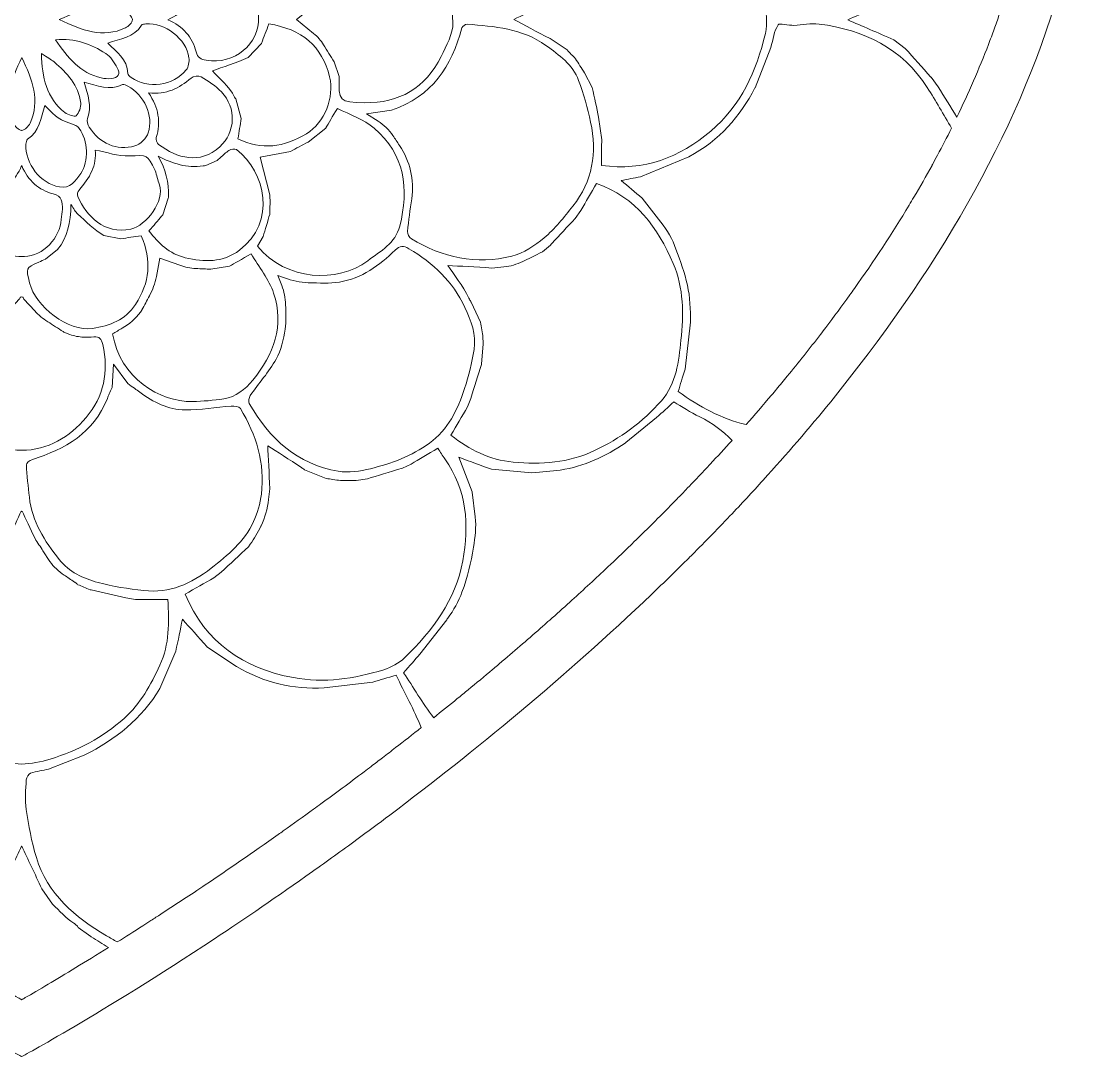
# Model space of a CAD drawing. Extents: x 12 to 8996, y -931 to -69.
# Drawn here: x 1643.8 to 2130.1, y -929 to -457.1 of the extents above; entities that cross this region are included whole.
import ezdxf

# ---------------------------------------------------------------- set-up
doc = ezdxf.new("R2010")
doc.units = 0
doc.header["$MEASUREMENT"] = 0
doc.layers.add('Layer 1', color=7, linetype='Continuous')

msp = doc.modelspace()

# ---------------------------------------------------------------- linework, layer by layer
at = {"layer": 'Layer 1', "lineweight": 0}
for points, knots in [([(2129.66, -329.64), (2127.3, -276.46), (2115.77, -231.98), (2097.65, -195.79), (2097.56, -195.63), (2097.49, -195.45), (2097.4, -195.29), (2060.01, -120.87), (1994.88, -81.48), (1925.21, -72.86), (1925.21, -72.86), (1925.12, -72.86), (1925.12, -72.86), (1915.27, -71.64), (1905.34, -71.03), (1895.39, -71.03), (1895.39, -71.03), (1894.35, -71.03), (1894.35, -71.03), (1887.27, -71.08), (1880.21, -71.42), (1873.13, -72.05), (1871.75, -72.16), (1870.35, -72.3), (1868.97, -72.43), (1868.92, -72.46), (1868.88, -72.46), (1868.83, -72.46), (1854.6, -73.97), (1840.44, -76.69), (1826.53, -80.6), (1795.34, -89.33), (1765.45, -103.97), (1739.01, -124.1), (1724.76, -134.94), (1711.52, -147.38), (1699.6, -161.36), (1691.28, -171.13), (1683.61, -181.65), (1676.69, -192.94), (1664.83, -212.23), (1655.24, -233.68), (1648.5, -257.16), (1646.81, -263.04), (1645.29, -269.04), (1643.98, -275.17), (1642.6, -268.74), (1640.99, -262.45), (1639.18, -256.3), (1630.77, -227.3), (1617.99, -201.4), (1601.97, -178.85), (1595.5, -169.75), (1588.51, -161.18), (1581.04, -153.15), (1567.38, -138.47), (1552.18, -125.66), (1535.89, -114.78), (1517.91, -102.79), (1498.61, -93.18), (1478.59, -86.05), (1450.77, -76.12), (1421.56, -71.03), (1392.59, -71.03), (1312.08, -71.01), (1233.26, -110.33), (1190.58, -195.29), (1172.35, -231.58), (1160.7, -276.18), (1158.34, -329.64), (1158.03, -336.36), (1157.87, -343.21), (1157.87, -350.2), (1157.87, -371.08), (1159.99, -391.71), (1163.98, -412.05), (1163.98, -412.05), (1163.98, -412.12), (1163.98, -412.12), (1165.74, -421.28), (1167.89, -430.35), (1170.4, -439.37), (1170.4, -439.4), (1170.42, -439.44), (1170.42, -439.47), (1174.83, -455.46), (1180.35, -471.23), (1186.82, -486.79), (1202.09, -523.53), (1222.66, -558.97), (1246.61, -592.7), (1246.61, -592.72), (1246.63, -592.72), (1246.66, -592.75), (1250.82, -598.61), (1255.07, -604.42), (1259.44, -610.17), (1332.57, -706.67), (1431.9, -788.08), (1511.28, -844.45), (1530.08, -857.82), (1547.77, -869.77), (1563.72, -880.2), (1611.67, -911.53), (1643.98, -928.97), (1643.98, -928.97), (1643.98, -928.97), (1679.72, -909.67), (1731.84, -875.22), (1745.68, -866.06), (1760.68, -855.83), (1776.47, -844.61), (1783.05, -839.95), (1789.82, -835.09), (1796.67, -830.05), (1796.67, -830.05), (1796.69, -830.05), (1796.69, -830.05), (1801.65, -826.4), (1806.62, -822.69), (1811.69, -818.89), (1850.13, -789.96), (1891.34, -756.12), (1930.97, -718.27), (1936.72, -712.8), (1942.44, -707.21), (1948.12, -701.56), (1948.12, -701.56), (1948.14, -701.53), (1948.14, -701.53), (1954.39, -695.29), (1960.56, -688.98), (1966.67, -682.53), (1971.83, -677.15), (1976.9, -671.7), (1981.89, -666.18), (1992.44, -654.57), (2002.71, -642.67), (2012.59, -630.48), (2012.59, -630.48), (2012.59, -630.46), (2012.59, -630.46), (2059.28, -573.02), (2097.44, -509.7), (2116.65, -442.77), (2119.75, -432.02), (2122.35, -421.16), (2124.41, -410.24), (2128.14, -390.49), (2130.13, -370.45), (2130.13, -350.2), (2130.13, -343.21), (2129.97, -336.36), (2129.66, -329.64)], [0, 0, 0, 0, 1, 1, 1, 2, 2, 2, 3, 3, 3, 4, 4, 4, 5, 5, 5, 6, 6, 6, 7, 7, 7, 8, 8, 8, 9, 9, 9, 10, 10, 10, 11, 11, 11, 12, 12, 12, 13, 13, 13, 14, 14, 14, 15, 15, 15, 16, 16, 16, 17, 17, 17, 18, 18, 18, 19, 19, 19, 20, 20, 20, 21, 21, 21, 22, 22, 22, 23, 23, 23, 24, 24, 24, 25, 25, 25, 26, 26, 26, 27, 27, 27, 28, 28, 28, 29, 29, 29, 30, 30, 30, 31, 31, 31, 32, 32, 32, 33, 33, 33, 34, 34, 34, 35, 35, 35, 36, 36, 36, 37, 37, 37, 38, 38, 38, 39, 39, 39, 40, 40, 40, 41, 41, 41, 42, 42, 42, 43, 43, 43, 44, 44, 44, 45, 45, 45, 46, 46, 46, 47, 47, 47, 48, 48, 48, 49, 49, 49, 50, 50, 50, 51, 51, 51, 51]), ([(2103.89, -395.99), (2103.67, -397.62), (2103.39, -399.24), (2103.12, -400.85), (2101.76, -408.79), (2100.09, -416.69), (2098.12, -424.56), (2097.76, -426.05), (2097.38, -427.57), (2096.97, -429.08), (2095.11, -436.12), (2093.03, -443.13), (2090.73, -450.1), (2090.32, -451.41), (2089.87, -452.74), (2089.41, -454.06), (2088.67, -456.25), (2087.9, -458.47), (2087.08, -460.66), (2086.25, -462.99), (2085.39, -465.32), (2084.48, -467.65), (2080.21, -478.8), (2075.39, -489.87), (2070.1, -500.79), (2067.18, -496.09), (2064.33, -491.49), (2061.54, -487.02), (2061.54, -487.02), (2058.31, -482.56), (2058.31, -482.56), (2058.31, -482.56), (2058.29, -482.54), (2058.29, -482.54), (2054.19, -477.99), (2050.41, -473.78), (2046.55, -469.44), (2046.55, -469.44), (2041.34, -465.57), (2041.34, -465.57), (2033.86, -462.29), (2026.84, -459.24), (2020.44, -456.45), (2027.07, -453.38), (2034.2, -450.05), (2041.39, -446.82), (2041.39, -446.82), (2047.99, -441.68), (2047.99, -441.68), (2051.61, -437.66), (2055.19, -433.67), (2059.21, -429.2), (2059.21, -429.2), (2063.44, -422.68), (2063.44, -422.68), (2063.44, -422.68), (2063.9, -421.98), (2063.9, -421.98), (2066.91, -417.14), (2069.85, -411.71), (2072.81, -406.94), (2072.81, -406.94), (2076.13, -400.9), (2076.13, -400.9), (2076.13, -400.9), (2076.16, -400.81), (2076.16, -400.81), (2076.18, -400.76), (2076.18, -400.74), (2076.2, -400.69), (2076.27, -400.58), (2076.32, -400.47), (2076.38, -400.35), (2077.2, -398.75), (2078.04, -397.16), (2078.92, -395.56), (2080.91, -391.87), (2083.08, -388.14), (2085.34, -384.09), (2085.34, -384.09), (2088.33, -379.22), (2088.33, -379.22), (2088.33, -379.16), (2088.37, -379.09), (2088.4, -379.04), (2088.92, -378.14), (2089.44, -377.21), (2089.96, -376.31), (2091.13, -374.25), (2092.31, -372.19), (2093.49, -370.13), (2098.1, -362.06), (2102.78, -354), (2107.47, -345.99), (2107.51, -347.4), (2107.51, -348.8), (2107.51, -350.2), (2107.51, -365.58), (2106.27, -380.85), (2103.89, -395.99)], [0, 0, 0, 0, 1, 1, 1, 2, 2, 2, 3, 3, 3, 4, 4, 4, 5, 5, 5, 6, 6, 6, 7, 7, 7, 8, 8, 8, 9, 9, 9, 10, 10, 10, 11, 11, 11, 12, 12, 12, 13, 13, 13, 14, 14, 14, 15, 15, 15, 16, 16, 16, 17, 17, 17, 18, 18, 18, 19, 19, 19, 20, 20, 20, 21, 21, 21, 22, 22, 22, 23, 23, 23, 24, 24, 24, 25, 25, 25, 26, 26, 26, 27, 27, 27, 28, 28, 28, 29, 29, 29, 30, 30, 30, 31, 31, 31, 32, 32, 32, 33, 33, 33, 33]), ([(1908.19, -522.78), (1908.19, -522.78), (1908.19, -515.83), (1908.19, -515.83), (1908.19, -513.82), (1908.19, -512.33), (1908.33, -511.2), (1908.33, -511.2), (1908.33, -511.17), (1908.33, -511.17), (1908.33, -511.17), (1906.79, -500.86), (1906.79, -500.86), (1906.07, -496.43), (1904.96, -492.06), (1903.92, -487.33), (1903.92, -487.33), (1900.5, -480.61), (1900.5, -480.61), (1899.05, -478.41), (1897.66, -476.2), (1896.36, -474.16), (1895.05, -472.81), (1893.78, -471.51), (1892.46, -470.16), (1892.46, -470.16), (1884.78, -465), (1884.78, -465), (1884.78, -465), (1884.74, -464.98), (1884.74, -464.98), (1884.74, -464.98), (1884.71, -464.96), (1884.71, -464.96), (1878.74, -461.95), (1873.04, -458.78), (1868.24, -456.21), (1871.71, -454.53), (1876.57, -452.22), (1881.41, -449.83), (1882.04, -449.51), (1882.68, -449.12), (1883.29, -448.72), (1883.29, -448.72), (1883.45, -448.6), (1883.45, -448.6), (1883.45, -448.6), (1883.67, -448.42), (1883.67, -448.42), (1883.67, -448.42), (1893.81, -440.89), (1893.81, -440.89), (1895.19, -439.87), (1896.36, -438.61), (1897.28, -437.17), (1897.28, -437.17), (1899.62, -433.51), (1899.62, -433.51), (1900.9, -431.54), (1901.94, -429.41), (1902.72, -427.19), (1902.72, -427.19), (1904.78, -421.32), (1904.78, -421.32), (1905.71, -417.21), (1906.59, -413.29), (1907.45, -409.49), (1907.45, -409.49), (1908.33, -402.46), (1908.33, -402.46), (1908.06, -398.34), (1908.24, -394.15), (1908.24, -389.2), (1914.98, -389.56), (1921.38, -389.22), (1927.49, -390.38), (1941.27, -392.93), (1953.1, -399.76), (1962.64, -409.9), (1972.76, -420.64), (1979, -433.72), (1982.28, -448.04), (1983.37, -452.72), (1983.89, -458.04), (1982.82, -462.63), (1978.8, -479.75), (1971.76, -495.45), (1957.92, -507.17), (1943.76, -519.16), (1927.69, -525.47), (1908.19, -522.78)], [0, 0, 0, 0, 1, 1, 1, 2, 2, 2, 3, 3, 3, 4, 4, 4, 5, 5, 5, 6, 6, 6, 7, 7, 7, 8, 8, 8, 9, 9, 9, 10, 10, 10, 11, 11, 11, 12, 12, 12, 13, 13, 13, 14, 14, 14, 15, 15, 15, 16, 16, 16, 17, 17, 17, 18, 18, 18, 19, 19, 19, 20, 20, 20, 21, 21, 21, 22, 22, 22, 23, 23, 23, 24, 24, 24, 25, 25, 25, 26, 26, 26, 27, 27, 27, 28, 28, 28, 29, 29, 29, 30, 30, 30, 30]), ([(1788.66, -482.31), (1788.66, -482.31), (1786.4, -475.57), (1786.4, -475.57), (1784.79, -473.04), (1783.19, -470.49), (1781.53, -467.81), (1780.31, -465.85), (1778.78, -464.11), (1777, -462.66), (1777, -462.66), (1769.25, -456.34), (1769.25, -456.34), (1769.25, -456.34), (1776.44, -450.47), (1776.44, -450.47), (1778.58, -448.72), (1780.43, -446.63), (1781.91, -444.3), (1783.32, -442.07), (1784.67, -439.94), (1786.06, -437.84), (1786.06, -437.84), (1786.22, -437.48), (1786.22, -437.48), (1787.79, -433.84), (1788.55, -429.92), (1788.58, -425.95), (1788.59, -424.69), (1788.64, -423.45), (1788.78, -422.23), (1788.87, -421.3), (1790.31, -420.03), (1791.36, -419.78), (1802.01, -417.25), (1812.23, -418), (1821.58, -424.33), (1833.39, -432.34), (1840.19, -443.56), (1840.47, -457.72), (1840.56, -462.83), (1837.48, -468.22), (1835.08, -473.1), (1828.05, -487.58), (1816.1, -494.44), (1800.09, -494.21), (1788.73, -494.05), (1788.26, -493.44), (1788.66, -482.31)], [0, 0, 0, 0, 1, 1, 1, 2, 2, 2, 3, 3, 3, 4, 4, 4, 5, 5, 5, 6, 6, 6, 7, 7, 7, 8, 8, 8, 9, 9, 9, 10, 10, 10, 11, 11, 11, 12, 12, 12, 13, 13, 13, 14, 14, 14, 15, 15, 15, 16, 16, 16, 16]), ([(1710.64, -456.39), (1717.81, -452.93), (1721.03, -449.17), (1723.54, -441.95), (1723.99, -440.64), (1724.85, -438.99), (1725.96, -438.52), (1736.48, -434.01), (1751.43, -443.74), (1751.93, -455.25), (1752.45, -467.47), (1740.82, -476.99), (1728.04, -474.89), (1725.64, -474.48), (1724.12, -473.67), (1723.45, -470.95), (1721.79, -464.21), (1717.52, -459.46), (1710.64, -456.39)], [0, 0, 0, 0, 1, 1, 1, 2, 2, 2, 3, 3, 3, 4, 4, 4, 5, 5, 5, 6, 6, 6, 6]), ([(1691.19, -452.56), (1692.64, -453.24), (1694.38, -455.03), (1694.42, -456.34), (1694.45, -457.61), (1692.66, -459.42), (1691.26, -460.1), (1680.94, -464.96), (1671.55, -461.2), (1661.1, -456.32), (1671.51, -451.68), (1680.87, -447.77), (1691.19, -452.56)], [0, 0, 0, 0, 1, 1, 1, 2, 2, 2, 3, 3, 3, 4, 4, 4, 4]), ([(1718.94, -479.26), (1713, -486.54), (1701.48, -487.99), (1693.86, -482.69), (1693.2, -482.24), (1692.3, -481.5), (1692.3, -480.91), (1692.25, -474.32), (1687.03, -471.2), (1683.23, -467.02), (1688.79, -465.03), (1695.08, -464.58), (1698.63, -458.85), (1698.88, -458.42), (1699.87, -458.33), (1700.55, -458.29), (1709.31, -457.61), (1719.06, -465.12), (1720.21, -473.69), (1720.44, -475.48), (1720.03, -477.92), (1718.94, -479.26)], [0, 0, 0, 0, 1, 1, 1, 2, 2, 2, 3, 3, 3, 4, 4, 4, 5, 5, 5, 6, 6, 6, 7, 7, 7, 7]), ([(1741.5, -492.51), (1741.34, -492.24), (1741.18, -491.95), (1741.02, -491.63), (1738.51, -486.72), (1733.78, -482.97), (1730.89, -479.69), (1735.64, -477.94), (1741.59, -476.18), (1747.15, -473.56), (1747.15, -473.56), (1747.18, -473.56), (1747.18, -473.56), (1747.18, -473.56), (1753.22, -467.18), (1753.22, -467.18), (1754.37, -464.17), (1755.48, -461.29), (1756.63, -458.29), (1771.45, -460.53), (1780.97, -468.51), (1784.3, -482.4), (1786.56, -491.88), (1782.01, -503.21), (1773.69, -508.32), (1763.6, -514.52), (1753.33, -515.93), (1742.54, -510.7), (1743.06, -507.33), (1743.53, -504.32), (1743.99, -501.43), (1743.99, -501.43), (1741.5, -492.51), (1741.5, -492.51)], [0, 0, 0, 0, 1, 1, 1, 2, 2, 2, 3, 3, 3, 4, 4, 4, 5, 5, 5, 6, 6, 6, 7, 7, 7, 8, 8, 8, 9, 9, 9, 10, 10, 10, 11, 11, 11, 11]), ([(1821.53, -556.21), (1820.6, -555.65), (1819.7, -553.97), (1819.81, -552.91), (1820.24, -547.91), (1821.01, -542.94), (1821.69, -537.96), (1822.91, -529.14), (1820.94, -521.06), (1816.1, -513.64), (1815.14, -512.18), (1814.17, -510.73), (1813.14, -509.18), (1811.37, -506.52), (1809.04, -504.26), (1806.34, -502.56), (1806.34, -502.56), (1801.1, -499.28), (1801.1, -499.28), (1801.1, -499.28), (1812.51, -497.6), (1812.51, -497.6), (1830.97, -491.36), (1839.92, -477.63), (1844.58, -460.14), (1844.79, -459.37), (1846.17, -458.35), (1846.91, -458.42), (1859.49, -459.44), (1871.98, -460.25), (1882.88, -468.13), (1889.01, -472.54), (1895.01, -476.86), (1897.74, -484.01), (1900.07, -490.18), (1901.82, -496.65), (1903.22, -503.12), (1906.25, -516.99), (1904.12, -530.02), (1895.14, -541.33), (1891.07, -546.44), (1886.93, -551.67), (1881.98, -555.83), (1877.75, -559.38), (1872.61, -562.73), (1867.34, -564.09), (1851.1, -568.23), (1835.76, -564.79), (1821.53, -556.21)], [0, 0, 0, 0, 1, 1, 1, 2, 2, 2, 3, 3, 3, 4, 4, 4, 5, 5, 5, 6, 6, 6, 7, 7, 7, 8, 8, 8, 9, 9, 9, 10, 10, 10, 11, 11, 11, 12, 12, 12, 13, 13, 13, 14, 14, 14, 15, 15, 15, 16, 16, 16, 16]), ([(2061.25, -518.16), (2060.5, -519.59), (2059.73, -520.99), (2058.94, -522.42), (2058.9, -522.53), (2058.83, -522.64), (2058.76, -522.76), (2056.09, -527.64), (2053.31, -532.51), (2050.46, -537.33), (2049.76, -538.52), (2049.06, -539.7), (2048.33, -540.88), (2040.6, -553.77), (2032.25, -566.46), (2023.38, -578.93), (2022.7, -579.9), (2022.02, -580.87), (2021.32, -581.82), (2017.77, -586.8), (2014.13, -591.73), (2010.4, -596.62), (2009.61, -597.68), (2008.79, -598.74), (2007.95, -599.81), (2003.02, -606.23), (1997.98, -612.59), (1992.8, -618.87), (1991.98, -619.87), (1991.17, -620.87), (1990.33, -621.86), (1988.77, -623.76), (1987.19, -625.66), (1985.58, -627.54), (1981.78, -632.04), (1977.94, -636.5), (1974.04, -640.93), (1962.89, -638.26), (1952.76, -632.79), (1943.14, -625.8), (1944.09, -622.65), (1945.07, -619.44), (1946.22, -615.59), (1946.22, -615.59), (1948.66, -594.17), (1948.66, -594.17), (1948.66, -594.17), (1948.66, -594.15), (1948.66, -594.15), (1948.78, -588.54), (1948.53, -582.79), (1947.31, -577.39), (1946.03, -571.74), (1944.04, -566.25), (1942.1, -560.9), (1940.49, -556.46), (1938.19, -552.31), (1935.26, -548.61), (1935.26, -548.61), (1926.7, -537.78), (1926.7, -537.78), (1926.7, -537.78), (1926.63, -537.71), (1926.63, -537.71), (1923.46, -535.02), (1920.34, -532.33), (1917.18, -529.68), (1920.07, -529.11), (1922.99, -528.53), (1925.93, -527.94), (1925.93, -527.94), (1947.99, -518.87), (1947.99, -518.87), (1962.1, -511.29), (1971.17, -500.43), (1978.09, -487.47), (1978.09, -487.47), (1978.12, -487.45), (1978.12, -487.45), (1978.12, -487.45), (1985.31, -468.99), (1985.31, -468.99), (1986.37, -465.32), (1986.78, -461.57), (1988.61, -458.76), (1989.31, -457.7), (1993.34, -459.03), (1995.85, -458.96), (1999.67, -458.87), (2003.57, -457.88), (2007.28, -458.38), (2027.77, -461), (2045.17, -469.44), (2056.61, -487.31), (2060.48, -493.35), (2064.08, -499.57), (2067.63, -505.84), (2065.57, -509.95), (2063.44, -514.07), (2061.25, -518.16)], [0, 0, 0, 0, 1, 1, 1, 2, 2, 2, 3, 3, 3, 4, 4, 4, 5, 5, 5, 6, 6, 6, 7, 7, 7, 8, 8, 8, 9, 9, 9, 10, 10, 10, 11, 11, 11, 12, 12, 12, 13, 13, 13, 14, 14, 14, 15, 15, 15, 16, 16, 16, 17, 17, 17, 18, 18, 18, 19, 19, 19, 20, 20, 20, 21, 21, 21, 22, 22, 22, 23, 23, 23, 24, 24, 24, 25, 25, 25, 26, 26, 26, 27, 27, 27, 28, 28, 28, 29, 29, 29, 30, 30, 30, 31, 31, 31, 32, 32, 32, 33, 33, 33, 33]), ([(1682.28, -471.75), (1684.51, -473.19), (1686.14, -475.86), (1687.57, -478.26), (1689.13, -480.84), (1687.86, -482.99), (1684.85, -483.24), (1683.32, -483.37), (1681.71, -483.24), (1680.22, -482.9), (1670.63, -480.68), (1664.97, -473.78), (1659.38, -465.48), (1668.41, -464.71), (1675.65, -467.49), (1682.28, -471.75)], [0, 0, 0, 0, 1, 1, 1, 2, 2, 2, 3, 3, 3, 4, 4, 4, 5, 5, 5, 5]), ([(1644, -473.62), (1648.93, -483.83), (1652.46, -493.19), (1647.85, -503.51), (1647.19, -504.95), (1645.38, -506.76), (1644.05, -506.81), (1644.02, -506.81), (1644, -506.79), (1644, -506.79), (1643.98, -506.79), (1643.95, -506.81), (1643.93, -506.81), (1642.6, -506.76), (1640.79, -504.95), (1640.13, -503.51), (1635.52, -493.19), (1639.05, -483.83), (1644, -473.62)], [0, 0, 0, 0, 1, 1, 1, 2, 2, 2, 3, 3, 3, 4, 4, 4, 5, 5, 5, 6, 6, 6, 6]), ([(1658.77, -475.64), (1664.7, -480.64), (1669.92, -486.25), (1670.9, -494.34), (1671.12, -496.24), (1670.11, -498.78), (1668.79, -500.14), (1668.18, -500.77), (1665.04, -499.77), (1663.68, -498.69), (1655.36, -492.04), (1653.14, -482.83), (1653.03, -471.79), (1655.56, -473.47), (1657.3, -474.39), (1658.77, -475.64)], [0, 0, 0, 0, 1, 1, 1, 2, 2, 2, 3, 3, 3, 4, 4, 4, 5, 5, 5, 5]), ([(1672.39, -484.8), (1678.45, -486.5), (1684.04, -488.89), (1689.97, -485.97), (1690.53, -485.7), (1691.62, -486.25), (1692.34, -486.63), (1699.78, -490.68), (1704.2, -499.95), (1701.66, -507.96), (1700.89, -510.41), (1698.02, -513.21), (1695.55, -513.91), (1687.23, -516.24), (1679.56, -512.8), (1674.81, -505.34), (1674.13, -504.25), (1673.59, -502.51), (1673.97, -501.43), (1675.99, -495.75), (1674.24, -490.57), (1672.39, -484.8)], [0, 0, 0, 0, 1, 1, 1, 2, 2, 2, 3, 3, 3, 4, 4, 4, 5, 5, 5, 6, 6, 6, 7, 7, 7, 7]), ([(1701.77, -489.71), (1709.94, -490.59), (1715.82, -487.65), (1721.16, -482.97), (1722.18, -482.08), (1724.71, -481.79), (1725.82, -482.45), (1729.1, -484.37), (1732.36, -486.56), (1734.98, -489.28), (1742.02, -496.61), (1741.48, -507.67), (1734.24, -514.3), (1725.28, -522.46), (1714.78, -519.61), (1706.37, -513.19), (1705.62, -512.62), (1705.05, -510.93), (1705.33, -510.02), (1707.39, -503.05), (1706.48, -496.58), (1701.77, -489.71)], [0, 0, 0, 0, 1, 1, 1, 2, 2, 2, 3, 3, 3, 4, 4, 4, 5, 5, 5, 6, 6, 6, 7, 7, 7, 7]), ([(1661.19, -532.6), (1652.57, -531.13), (1645.47, -521.99), (1645.92, -513.14), (1645.97, -512.33), (1646.13, -511.17), (1646.67, -510.84), (1652.21, -507.28), (1652.73, -501.2), (1654.56, -495.45), (1660.36, -501.52), (1660.38, -501.52), (1668.7, -504.59), (1669.27, -504.82), (1669.77, -505.45), (1670.17, -505.97), (1674.24, -511.33), (1674.72, -520.92), (1670.9, -526.47), (1668.61, -529.81), (1666.15, -533.46), (1661.19, -532.6)], [0, 0, 0, 0, 1, 1, 1, 2, 2, 2, 3, 3, 3, 4, 4, 4, 5, 5, 5, 6, 6, 6, 7, 7, 7, 7]), ([(1754.05, -555.16), (1754.89, -552.31), (1756.17, -547.95), (1757, -545.09), (1757, -545.09), (1757.13, -541.87), (1757.13, -541.87), (1757.13, -541.87), (1757.24, -540.08), (1757.24, -540.08), (1757.24, -540.08), (1757.24, -540.04), (1757.24, -540.04), (1757.24, -540.04), (1757.11, -536.19), (1757.11, -536.19), (1757.11, -536.19), (1757.11, -536.17), (1757.11, -536.17), (1757.11, -536.17), (1752.7, -519.07), (1752.7, -519.07), (1752.7, -519.07), (1766.54, -516.38), (1766.54, -516.38), (1769.03, -515.04), (1771.72, -513.57), (1774.48, -512.15), (1774.48, -512.15), (1782.56, -505.75), (1782.56, -505.75), (1782.56, -505.75), (1782.58, -505.72), (1782.58, -505.72), (1783.87, -503.53), (1785.59, -500.59), (1787.85, -496.79), (1793.55, -499.77), (1799.97, -501.76), (1804.63, -505.79), (1818.52, -517.78), (1820.63, -533.39), (1816.24, -550.4), (1814.23, -558.3), (1807.6, -561.78), (1801.65, -566.24), (1787.92, -576.53), (1764.59, -575.53), (1751.43, -559.63), (1751.43, -559.63), (1754.05, -555.16), (1754.05, -555.16)], [0, 0, 0, 0, 1, 1, 1, 2, 2, 2, 3, 3, 3, 4, 4, 4, 5, 5, 5, 6, 6, 6, 7, 7, 7, 8, 8, 8, 9, 9, 9, 10, 10, 10, 11, 11, 11, 12, 12, 12, 13, 13, 13, 14, 14, 14, 15, 15, 15, 16, 16, 16, 17, 17, 17, 17]), ([(1707.77, -545.94), (1707.77, -545.94), (1707.79, -545.9), (1707.79, -545.9), (1707.97, -545.7), (1708.11, -545.54), (1708.27, -545.36), (1708.27, -545.36), (1710.8, -537.71), (1710.8, -537.71), (1710.82, -537.48), (1710.82, -537.26), (1710.85, -537.05), (1710.85, -537.05), (1710.85, -537.03), (1710.85, -537.03), (1711.09, -530.54), (1709.6, -524.5), (1706.23, -518.59), (1712.72, -521.94), (1719.33, -524.11), (1726.64, -523.01), (1726.64, -523.01), (1726.66, -523.01), (1726.66, -523.01), (1727.07, -522.96), (1727.43, -522.87), (1727.83, -522.8), (1727.83, -522.8), (1732.99, -520.59), (1732.99, -520.59), (1733.49, -520.16), (1733.94, -519.73), (1734.42, -519.32), (1735.77, -518.07), (1737.02, -516.9), (1738.42, -515.97), (1739.33, -515.38), (1741.2, -515.02), (1741.88, -515.54), (1755.23, -525.7), (1760, -548.68), (1743.28, -561.37), (1735.5, -567.28), (1727.16, -566.82), (1718.54, -564.83), (1711.28, -563.16), (1706.3, -558.25), (1701.98, -552.62), (1704.13, -550.13), (1705.98, -547.98), (1707.77, -545.94)], [0, 0, 0, 0, 1, 1, 1, 2, 2, 2, 3, 3, 3, 4, 4, 4, 5, 5, 5, 6, 6, 6, 7, 7, 7, 8, 8, 8, 9, 9, 9, 10, 10, 10, 11, 11, 11, 12, 12, 12, 13, 13, 13, 14, 14, 14, 15, 15, 15, 16, 16, 16, 17, 17, 17, 17]), ([(1670.11, -534.07), (1674.99, -528.57), (1678.36, -522.55), (1677.46, -515.77), (1682.71, -516.76), (1687.91, -518.71), (1693.04, -518.48), (1701.23, -518.14), (1701.25, -517.51), (1704.74, -525.15), (1705.64, -527.17), (1705.94, -529.48), (1706.71, -531.6), (1709.31, -538.75), (1700.76, -550.33), (1693.74, -551.78), (1681.53, -554.29), (1673.52, -545.92), (1669.56, -536.9), (1669.22, -536.15), (1669.54, -534.7), (1670.11, -534.07)], [0, 0, 0, 0, 1, 1, 1, 2, 2, 2, 3, 3, 3, 4, 4, 4, 5, 5, 5, 6, 6, 6, 7, 7, 7, 7]), ([(1629.61, -535.72), (1636.24, -534.02), (1641.04, -529.81), (1643.95, -522.89), (1643.95, -522.92), (1643.98, -522.94), (1644, -522.98), (1644, -522.94), (1644.02, -522.92), (1644.02, -522.89), (1646.94, -529.81), (1651.74, -534.02), (1658.36, -535.72), (1662.46, -536.78), (1662.64, -539.59), (1662.55, -542.75), (1662.5, -544.29), (1662.05, -545.81), (1661.96, -547.37), (1661.55, -555.85), (1653.75, -564), (1645.22, -564.31), (1644.79, -564.34), (1644.38, -564.34), (1644, -564.31), (1643.59, -564.34), (1643.19, -564.34), (1642.76, -564.31), (1634.23, -564), (1626.42, -555.85), (1626.02, -547.37), (1625.95, -545.81), (1625.47, -544.29), (1625.43, -542.75), (1625.34, -539.59), (1625.52, -536.78), (1629.61, -535.72)], [0, 0, 0, 0, 1, 1, 1, 2, 2, 2, 3, 3, 3, 4, 4, 4, 5, 5, 5, 6, 6, 6, 7, 7, 7, 8, 8, 8, 9, 9, 9, 10, 10, 10, 11, 11, 11, 12, 12, 12, 12]), ([(1847.16, -632.83), (1847.16, -632.83), (1848.68, -628.96), (1848.68, -628.96), (1850.33, -623.56), (1851.84, -618.6), (1853.43, -613.45), (1853.43, -613.45), (1853.43, -613.42), (1853.43, -613.42), (1853.43, -613.42), (1854.22, -604.15), (1854.22, -604.15), (1854.22, -603.18), (1854.2, -602.2), (1854.13, -601.23), (1853.95, -598.9), (1853.43, -596.59), (1853.04, -594.17), (1853.04, -594.17), (1848.75, -585.1), (1848.75, -585.1), (1848.75, -585.1), (1848.68, -584.97), (1848.68, -584.97), (1848.34, -584.45), (1848.02, -583.88), (1847.73, -583.27), (1844.95, -577.52), (1840.81, -572.43), (1838.16, -568.41), (1843.59, -568.7), (1850.89, -569.04), (1858.2, -569.54), (1858.2, -569.54), (1863.68, -569.02), (1863.68, -569.02), (1866.68, -568.74), (1869.61, -567.91), (1872.32, -566.57), (1874.84, -565.33), (1877.32, -564.11), (1879.87, -562.84), (1880.32, -562.62), (1880.8, -562.39), (1881.27, -562.16), (1881.27, -562.16), (1884.87, -559.06), (1884.87, -559.06), (1885.12, -558.79), (1885.41, -558.5), (1885.66, -558.2), (1885.66, -558.2), (1885.71, -558.16), (1885.71, -558.16), (1889.03, -554.61), (1892.52, -550.88), (1896.16, -546.98), (1896.16, -546.98), (1898.81, -543.37), (1898.81, -543.37), (1901.09, -539.38), (1903.47, -535.2), (1905.82, -531.06), (1923.96, -537.26), (1933.82, -551.12), (1940.86, -567.5), (1945.66, -578.7), (1945.61, -590.73), (1944.37, -602.45), (1943.37, -612.07), (1942.33, -622.2), (1935.5, -630), (1926.99, -639.73), (1916.68, -647.26), (1904.98, -652.76), (1893.22, -658.3), (1880.75, -659.3), (1867.95, -658.03), (1857.12, -656.97), (1847.93, -652.42), (1839.56, -645.68), (1842.14, -641.34), (1844.58, -637.2), (1847.16, -632.83)], [0, 0, 0, 0, 1, 1, 1, 2, 2, 2, 3, 3, 3, 4, 4, 4, 5, 5, 5, 6, 6, 6, 7, 7, 7, 8, 8, 8, 9, 9, 9, 10, 10, 10, 11, 11, 11, 12, 12, 12, 13, 13, 13, 14, 14, 14, 15, 15, 15, 16, 16, 16, 17, 17, 17, 18, 18, 18, 19, 19, 19, 20, 20, 20, 21, 21, 21, 22, 22, 22, 23, 23, 23, 24, 24, 24, 25, 25, 25, 26, 26, 26, 27, 27, 27, 28, 28, 28, 28]), ([(1676.26, -597.05), (1665.22, -598.72), (1650.2, -587.07), (1647.62, -576.35), (1645.99, -569.47), (1645.54, -569.58), (1651.74, -566.89), (1652.87, -566.39), (1653.98, -565.87), (1654.81, -565.49), (1654.81, -565.49), (1660.36, -561.08), (1660.36, -561.08), (1664.92, -555.49), (1666.39, -548.77), (1666.42, -540.67), (1667.84, -542.66), (1668.45, -543.95), (1669.43, -544.84), (1673.29, -548.27), (1676.94, -552.19), (1681.37, -554.68), (1681.37, -554.68), (1689.15, -556.21), (1689.15, -556.21), (1692.14, -555.76), (1695.19, -555.33), (1698.49, -554.83), (1703.31, -566.33), (1702.39, -576.03), (1695.85, -586.14), (1691.23, -593.31), (1684.18, -595.85), (1676.26, -597.05)], [0, 0, 0, 0, 1, 1, 1, 2, 2, 2, 3, 3, 3, 4, 4, 4, 5, 5, 5, 6, 6, 6, 7, 7, 7, 8, 8, 8, 9, 9, 9, 10, 10, 10, 11, 11, 11, 11]), ([(1748.15, -627.7), (1752.02, -622.11), (1756.61, -616.97), (1759.91, -611.09), (1762.2, -607.04), (1763.37, -602.11), (1764.01, -597.43), (1764.5, -593.85), (1764.36, -590.17), (1764.24, -586.26), (1764.16, -583.26), (1763.57, -580.29), (1762.5, -577.49), (1762.5, -577.49), (1760.75, -572.95), (1760.75, -572.95), (1760.75, -572.95), (1763.73, -574.07), (1763.73, -574.07), (1767.19, -575.37), (1770.85, -576.1), (1774.54, -576.23), (1779.6, -576.4), (1784.26, -576.65), (1788.75, -575.94), (1798.91, -574.38), (1806.96, -568.29), (1814.23, -561.37), (1816.42, -559.29), (1817.8, -559.22), (1820.4, -560.76), (1831.42, -567.3), (1840.42, -575.65), (1845.9, -587.48), (1848.75, -593.61), (1851.19, -599.92), (1850.1, -606.75), (1849.13, -612.72), (1847.75, -618.72), (1845.8, -624.46), (1842.57, -634.05), (1838.32, -643.28), (1829.74, -649.41), (1821.67, -655.2), (1812.44, -658.69), (1802.87, -661), (1798.14, -662.13), (1792.89, -663.01), (1788.21, -662.17), (1769.55, -658.89), (1756.72, -647.42), (1747.7, -631.27), (1747.22, -630.41), (1747.52, -628.58), (1748.15, -627.7)], [0, 0, 0, 0, 1, 1, 1, 2, 2, 2, 3, 3, 3, 4, 4, 4, 5, 5, 5, 6, 6, 6, 7, 7, 7, 8, 8, 8, 9, 9, 9, 10, 10, 10, 11, 11, 11, 12, 12, 12, 13, 13, 13, 14, 14, 14, 15, 15, 15, 16, 16, 16, 17, 17, 17, 18, 18, 18, 18]), ([(1689.79, -596.98), (1693.02, -595.11), (1695.84, -592.59), (1698.08, -589.6), (1698.08, -589.6), (1698.7, -588.77), (1698.7, -588.77), (1698.7, -588.77), (1698.79, -588.63), (1698.79, -588.63), (1698.79, -588.63), (1698.81, -588.59), (1698.81, -588.59), (1699.92, -586.5), (1701.05, -584.4), (1702.21, -582.25), (1703.69, -579.5), (1704.75, -576.53), (1705.35, -573.47), (1705.35, -573.47), (1707, -565.04), (1707, -565.04), (1707, -565.04), (1716.01, -568.31), (1716.01, -568.31), (1718.37, -569.17), (1720.85, -569.67), (1723.36, -569.78), (1725.73, -569.89), (1727.97, -569.98), (1730.19, -570.1), (1730.19, -570.1), (1730.23, -570.1), (1730.23, -570.1), (1730.23, -570.1), (1738.69, -568.77), (1738.69, -568.77), (1740.95, -567.46), (1744.12, -565.6), (1748.53, -563.02), (1752.08, -569.13), (1756.72, -574.67), (1758.8, -581.05), (1763.67, -595.82), (1758.98, -608.92), (1749.35, -620.62), (1745.8, -624.96), (1741.59, -628.22), (1736.07, -629.15), (1731.39, -629.91), (1726.61, -630.28), (1721.86, -630.39), (1706.68, -630.73), (1688.97, -619.55), (1685.37, -599.56), (1686.86, -598.69), (1688.34, -597.82), (1689.79, -596.98)], [0, 0, 0, 0, 1, 1, 1, 2, 2, 2, 3, 3, 3, 4, 4, 4, 5, 5, 5, 6, 6, 6, 7, 7, 7, 8, 8, 8, 9, 9, 9, 10, 10, 10, 11, 11, 11, 12, 12, 12, 13, 13, 13, 14, 14, 14, 15, 15, 15, 16, 16, 16, 17, 17, 17, 18, 18, 18, 19, 19, 19, 19]), ([(1607.06, -604.42), (1607.67, -601.77), (1608.53, -600.76), (1611.18, -600.96), (1613.71, -601.14), (1616.27, -600.98), (1618.98, -600.98), (1618.98, -600.98), (1625.11, -598.54), (1625.11, -598.54), (1628.41, -596.37), (1631.76, -594.26), (1635.43, -591.93), (1635.43, -591.93), (1642.91, -583.81), (1642.91, -583.81), (1642.91, -583.81), (1642.94, -583.77), (1642.94, -583.77), (1643.05, -583.52), (1643.16, -583.29), (1643.28, -583.04), (1643.34, -582.88), (1643.57, -582.82), (1644, -582.64), (1644.43, -582.82), (1644.63, -582.88), (1644.7, -583.04), (1644.81, -583.27), (1644.93, -583.5), (1645.02, -583.74), (1645.02, -583.74), (1649.91, -589.06), (1649.91, -589.06), (1651.66, -590.96), (1653.66, -592.64), (1655.84, -594.02), (1658.27, -595.56), (1660.58, -597.03), (1662.87, -598.54), (1663, -598.63), (1663.11, -598.72), (1663.25, -598.81), (1663.25, -598.81), (1665.87, -599.8), (1665.87, -599.8), (1667.91, -600.57), (1670.08, -600.99), (1672.27, -601.03), (1673.8, -601.05), (1675.31, -601.07), (1676.8, -600.96), (1679.45, -600.76), (1680.31, -601.77), (1680.92, -604.42), (1683.72, -616.79), (1681.44, -628.15), (1673.36, -637.65), (1665.78, -646.56), (1655.92, -652.58), (1644, -652.63), (1632.06, -652.58), (1622.19, -646.56), (1614.62, -637.65), (1606.54, -628.15), (1604.25, -616.79), (1607.06, -604.42)], [0, 0, 0, 0, 1, 1, 1, 2, 2, 2, 3, 3, 3, 4, 4, 4, 5, 5, 5, 6, 6, 6, 7, 7, 7, 8, 8, 8, 9, 9, 9, 10, 10, 10, 11, 11, 11, 12, 12, 12, 13, 13, 13, 14, 14, 14, 15, 15, 15, 16, 16, 16, 17, 17, 17, 18, 18, 18, 19, 19, 19, 20, 20, 20, 21, 21, 21, 22, 22, 22, 22]), ([(1699.6, -716.55), (1692.61, -715.74), (1685.58, -714.7), (1678.79, -712.87), (1672.05, -711.08), (1665.58, -708.03), (1661.1, -702.35), (1654.45, -693.96), (1648.61, -685.09), (1647.48, -674), (1646.99, -669.07), (1646.38, -664.16), (1646.13, -659.23), (1646.08, -658.48), (1647.62, -657.24), (1648.66, -656.9), (1663.7, -651.95), (1676.94, -644.87), (1683.02, -628.94), (1683.54, -627.61), (1684.18, -626.32), (1685.15, -624.06), (1685.15, -624.06), (1685.85, -613.42), (1685.85, -613.42), (1685.85, -613.42), (1692.3, -622.2), (1692.3, -622.2), (1694.63, -623.87), (1696.21, -625.01), (1697.82, -626.14), (1704.01, -630.62), (1710.76, -634.23), (1718.49, -634.23), (1725.48, -634.26), (1732.45, -632.95), (1739.44, -632.43), (1740.84, -632.33), (1743.08, -632.7), (1743.65, -633.62), (1750.86, -645.59), (1755, -658.46), (1753.19, -672.6), (1752.65, -676.88), (1751.41, -681.22), (1749.62, -685.13), (1745.52, -694.23), (1737.99, -700.42), (1730.32, -706.37), (1721.32, -713.39), (1711.32, -717.89), (1699.6, -716.55)], [0, 0, 0, 0, 1, 1, 1, 2, 2, 2, 3, 3, 3, 4, 4, 4, 5, 5, 5, 6, 6, 6, 7, 7, 7, 8, 8, 8, 9, 9, 9, 10, 10, 10, 11, 11, 11, 12, 12, 12, 13, 13, 13, 14, 14, 14, 15, 15, 15, 16, 16, 16, 17, 17, 17, 17]), ([(1957.67, -658.98), (1956.17, -660.59), (1954.68, -662.17), (1953.19, -663.76), (1950.99, -666.06), (1948.8, -668.37), (1946.61, -670.66), (1945.07, -672.24), (1943.55, -673.8), (1942.04, -675.38), (1935.75, -681.81), (1929.39, -688.14), (1922.97, -694.38), (1921.86, -695.45), (1920.77, -696.53), (1919.66, -697.6), (1916.43, -700.72), (1913.17, -703.8), (1909.91, -706.87), (1904.53, -711.94), (1899.12, -716.94), (1893.67, -721.85), (1890.64, -724.61), (1887.61, -727.34), (1884.56, -730.01), (1883.51, -730.96), (1882.45, -731.89), (1881.41, -732.82), (1875.26, -738.23), (1869.1, -743.56), (1862.97, -748.74), (1861.48, -750.01), (1860.01, -751.28), (1858.54, -752.52), (1854.83, -755.62), (1851.12, -758.7), (1847.43, -761.75), (1845.78, -763.11), (1844.13, -764.47), (1842.48, -765.8), (1838.88, -768.74), (1835.29, -771.64), (1831.71, -774.49), (1826.53, -767.81), (1822.35, -760.42), (1817.98, -754.01), (1820.83, -750.73), (1823, -748.29), (1825.42, -745.49), (1825.42, -745.49), (1837.71, -729.81), (1837.71, -729.81), (1837.82, -729.61), (1837.98, -729.38), (1838.14, -729.18), (1840.81, -725.58), (1843.1, -721.43), (1844.61, -717.28), (1847.21, -710.08), (1848.74, -703.97), (1849.85, -696.79), (1850.56, -692.2), (1851.18, -687.6), (1850.64, -682.98), (1850.64, -682.98), (1849.31, -671.65), (1849.31, -671.65), (1849.31, -671.65), (1849.29, -671.56), (1849.29, -671.56), (1847.28, -666.31), (1845.31, -661), (1843.14, -655.77), (1848.47, -657.74), (1853.22, -659.62), (1858.04, -661.24), (1858.04, -661.24), (1876.5, -662.96), (1876.5, -662.96), (1881.09, -662.49), (1885.26, -662.24), (1889.37, -661.61), (1900.23, -659.98), (1909.98, -655.45), (1918.96, -649.32), (1919.08, -649.23), (1919.21, -649.16), (1919.32, -649.1), (1919.32, -649.1), (1933.26, -637.74), (1933.26, -637.74), (1935.97, -635.28), (1938.51, -632.97), (1941.11, -630.59), (1944.8, -632.72), (1948.75, -635.3), (1952.94, -637.36), (1958.64, -640.16), (1963.48, -643.83), (1967.64, -648.08), (1964.34, -651.74), (1961.01, -655.39), (1957.67, -658.98)], [0, 0, 0, 0, 1, 1, 1, 2, 2, 2, 3, 3, 3, 4, 4, 4, 5, 5, 5, 6, 6, 6, 7, 7, 7, 8, 8, 8, 9, 9, 9, 10, 10, 10, 11, 11, 11, 12, 12, 12, 13, 13, 13, 14, 14, 14, 15, 15, 15, 16, 16, 16, 17, 17, 17, 18, 18, 18, 19, 19, 19, 20, 20, 20, 21, 21, 21, 22, 22, 22, 23, 23, 23, 24, 24, 24, 25, 25, 25, 26, 26, 26, 27, 27, 27, 28, 28, 28, 29, 29, 29, 30, 30, 30, 31, 31, 31, 32, 32, 32, 33, 33, 33, 34, 34, 34, 34]), ([(1731.57, -710.79), (1731.57, -710.79), (1734.87, -708.16), (1734.87, -708.16), (1739.03, -704.32), (1743.08, -700.58), (1747.4, -696.56), (1747.4, -696.56), (1748.15, -695.47), (1748.15, -695.47), (1749.98, -692.84), (1751.59, -690.07), (1752.99, -687.19), (1753, -687.15), (1753.02, -687.12), (1753.04, -687.08), (1754.88, -683.29), (1756.05, -679.21), (1756.5, -675.02), (1756.5, -675.02), (1757.02, -670.2), (1757.02, -670.2), (1756.81, -663.05), (1756.36, -655.88), (1756.09, -650.54), (1760.41, -653.33), (1766, -656.79), (1771.43, -660.48), (1771.9, -660.79), (1772.4, -661.13), (1772.9, -661.47), (1772.9, -661.47), (1782.78, -665.47), (1782.78, -665.47), (1784.57, -665.72), (1786.92, -666.2), (1789.27, -666.36), (1791.67, -666.52), (1794.07, -666.4), (1796.38, -666.4), (1796.38, -666.4), (1801.56, -665.57), (1801.56, -665.57), (1806.13, -664.19), (1811.24, -662.62), (1817.51, -660.75), (1817.51, -660.75), (1821.44, -658.89), (1821.44, -658.89), (1824.97, -656.81), (1829.11, -654.37), (1833.61, -651.7), (1834.79, -653.51), (1835.76, -655.07), (1836.82, -656.56), (1846.91, -670.75), (1847.93, -686.65), (1844.99, -702.98), (1841.76, -720.9), (1831.15, -734.76), (1818.48, -747.14), (1815.92, -749.63), (1812.37, -751.53), (1808.95, -752.61), (1795.54, -756.8), (1781.74, -758.83), (1767.81, -756.23), (1745.07, -751.98), (1727.74, -740.37), (1718.49, -718.14), (1722.99, -715.63), (1727.27, -713.21), (1731.57, -710.79)], [0, 0, 0, 0, 1, 1, 1, 2, 2, 2, 3, 3, 3, 4, 4, 4, 5, 5, 5, 6, 6, 6, 7, 7, 7, 8, 8, 8, 9, 9, 9, 10, 10, 10, 11, 11, 11, 12, 12, 12, 13, 13, 13, 14, 14, 14, 15, 15, 15, 16, 16, 16, 17, 17, 17, 18, 18, 18, 19, 19, 19, 20, 20, 20, 21, 21, 21, 22, 22, 22, 23, 23, 23, 24, 24, 24, 24]), ([(1577.38, -720.63), (1577.38, -720.63), (1592.15, -720.63), (1592.15, -720.63), (1592.15, -720.63), (1596.52, -719.83), (1596.52, -719.83), (1601.99, -718.59), (1607.06, -717.46), (1612.47, -716.21), (1612.47, -716.21), (1612.49, -716.21), (1612.49, -716.21), (1612.65, -716.17), (1612.81, -716.13), (1612.97, -716.09), (1613.56, -715.76), (1614.21, -715.49), (1614.84, -715.24), (1616.18, -714.69), (1617.42, -713.89), (1618.73, -713.25), (1619.01, -713.11), (1619.31, -713.01), (1619.59, -712.88), (1619.87, -712.68), (1620.15, -712.49), (1620.43, -712.28), (1620.43, -712.28), (1620.54, -712.21), (1620.54, -712.21), (1620.54, -712.21), (1620.63, -712.17), (1620.63, -712.17), (1621.99, -711.24), (1623.35, -710.36), (1624.67, -709.51), (1627.23, -707.87), (1629.41, -705.71), (1631.1, -703.19), (1631.1, -703.19), (1634.7, -697.85), (1634.7, -697.85), (1634.7, -697.85), (1634.7, -697.82), (1634.7, -697.82), (1635.72, -696.17), (1637.03, -694.5), (1637.89, -692.8), (1640.13, -688.28), (1642.24, -683.71), (1643.82, -680.31), (1643.89, -680.4), (1643.93, -680.52), (1644, -680.61), (1644.05, -680.52), (1644.09, -680.4), (1644.16, -680.31), (1645.74, -683.71), (1647.85, -688.28), (1650.09, -692.8), (1651.06, -694.72), (1652.64, -696.6), (1653.66, -698.48), (1653.66, -698.48), (1653.66, -698.5), (1653.66, -698.5), (1653.66, -698.5), (1656.88, -703.24), (1656.88, -703.24), (1658.58, -705.75), (1660.77, -707.88), (1663.32, -709.52), (1664.87, -710.51), (1666.48, -711.56), (1668.07, -712.66), (1668.11, -712.69), (1668.14, -712.71), (1668.16, -712.73), (1668.16, -712.73), (1668.18, -712.75), (1668.18, -712.75), (1668.5, -712.98), (1668.86, -713.21), (1669.18, -713.45), (1669.32, -713.56), (1669.46, -713.71), (1669.59, -713.86), (1670.52, -714.22), (1671.43, -714.61), (1672.3, -715.02), (1673.23, -715.46), (1674.24, -715.74), (1675.19, -716.14), (1675.33, -716.17), (1675.48, -716.21), (1675.62, -716.24), (1680.99, -717.46), (1686.01, -718.59), (1691.46, -719.83), (1691.46, -719.83), (1695.83, -720.63), (1695.83, -720.63), (1695.83, -720.63), (1710.6, -720.63), (1710.6, -720.63), (1711.12, -730.99), (1711.41, -741.03), (1706.98, -750.55), (1702.82, -759.51), (1698.09, -768.15), (1690.67, -774.8), (1680.94, -783.56), (1669.56, -789.44), (1657.01, -793.33), (1652.64, -794.71), (1648.32, -795.55), (1644, -795.62), (1639.66, -795.55), (1635.34, -794.71), (1630.97, -793.33), (1618.42, -789.44), (1607.04, -783.56), (1597.31, -774.8), (1589.89, -768.15), (1585.16, -759.51), (1581, -750.55), (1576.57, -741.03), (1576.86, -730.99), (1577.38, -720.63)], [0, 0, 0, 0, 1, 1, 1, 2, 2, 2, 3, 3, 3, 4, 4, 4, 5, 5, 5, 6, 6, 6, 7, 7, 7, 8, 8, 8, 9, 9, 9, 10, 10, 10, 11, 11, 11, 12, 12, 12, 13, 13, 13, 14, 14, 14, 15, 15, 15, 16, 16, 16, 17, 17, 17, 18, 18, 18, 19, 19, 19, 20, 20, 20, 21, 21, 21, 22, 22, 22, 23, 23, 23, 24, 24, 24, 25, 25, 25, 26, 26, 26, 27, 27, 27, 28, 28, 28, 29, 29, 29, 30, 30, 30, 31, 31, 31, 32, 32, 32, 33, 33, 33, 34, 34, 34, 35, 35, 35, 36, 36, 36, 37, 37, 37, 38, 38, 38, 39, 39, 39, 40, 40, 40, 41, 41, 41, 42, 42, 42, 43, 43, 43, 43]), ([(1814.36, -788.13), (1812.37, -789.69), (1810.38, -791.2), (1808.41, -792.72), (1806.69, -794.05), (1804.95, -795.37), (1803.23, -796.68), (1802.15, -797.49), (1801.08, -798.31), (1800, -799.12), (1793.35, -804.17), (1786.76, -809.03), (1780.29, -813.76), (1779.19, -814.57), (1778.08, -815.39), (1776.97, -816.18), (1772.31, -819.57), (1767.72, -822.87), (1763.19, -826.06), (1762.42, -826.63), (1761.65, -827.17), (1760.88, -827.71), (1749.28, -835.95), (1738.1, -843.62), (1727.56, -850.72), (1726.27, -851.56), (1725.01, -852.42), (1723.74, -853.28), (1717.29, -857.55), (1711.09, -861.62), (1705.17, -865.47), (1704.4, -865.97), (1703.65, -866.47), (1702.91, -866.94), (1701.64, -867.75), (1700.39, -868.57), (1699.15, -869.34), (1695.15, -871.92), (1691.26, -874.38), (1687.55, -876.71), (1685.89, -875.76), (1684.24, -874.81), (1682.59, -873.86), (1668.2, -865.49), (1655.83, -854.79), (1650.67, -838.17), (1648.48, -831.06), (1647.12, -823.64), (1646.04, -816.27), (1645.38, -811.86), (1645.85, -807.24), (1646.1, -802.76), (1646.17, -801.7), (1647.12, -800.12), (1648.03, -799.82), (1650.76, -798.9), (1653.66, -798.49), (1656.19, -797.92), (1656.19, -797.92), (1671.73, -791.93), (1671.73, -791.93), (1671.96, -791.79), (1672.21, -791.66), (1672.48, -791.52), (1686.73, -784.55), (1698.61, -775.08), (1707, -761.12), (1707, -761.12), (1714.22, -744.2), (1714.22, -744.2), (1715.23, -739.22), (1716.3, -734.33), (1717.2, -729.54), (1720.75, -733.57), (1724.6, -737.75), (1728.33, -742.09), (1728.33, -742.09), (1728.36, -742.12), (1728.36, -742.12), (1728.36, -742.12), (1741.93, -751.1), (1741.93, -751.1), (1754.3, -758.67), (1767.69, -761.55), (1781.79, -760.89), (1781.79, -760.89), (1804.02, -758.22), (1804.02, -758.22), (1807.42, -757.2), (1810.52, -756.3), (1814.61, -755.08), (1818.48, -763.18), (1822.71, -770.91), (1826.06, -778.99), (1822.14, -782.09), (1818.23, -785.14), (1814.36, -788.13)], [0, 0, 0, 0, 1, 1, 1, 2, 2, 2, 3, 3, 3, 4, 4, 4, 5, 5, 5, 6, 6, 6, 7, 7, 7, 8, 8, 8, 9, 9, 9, 10, 10, 10, 11, 11, 11, 12, 12, 12, 13, 13, 13, 14, 14, 14, 15, 15, 15, 16, 16, 16, 17, 17, 17, 18, 18, 18, 19, 19, 19, 20, 20, 20, 21, 21, 21, 22, 22, 22, 23, 23, 23, 24, 24, 24, 25, 25, 25, 26, 26, 26, 27, 27, 27, 28, 28, 28, 29, 29, 29, 30, 30, 30, 31, 31, 31, 32, 32, 32, 32]), ([(1656.03, -895.99), (1652.1, -898.32), (1648.61, -900.35), (1645.63, -902.07), (1645.06, -902.41), (1644.5, -902.73), (1643.98, -903.02), (1643.48, -902.73), (1642.98, -902.46), (1642.44, -902.16), (1642.44, -902.16), (1642.44, -902.14), (1642.42, -902.14), (1639.43, -900.42), (1635.97, -898.38), (1632.01, -896.05), (1624.41, -891.55), (1615.07, -885.94), (1604.37, -879.27), (1606.95, -877.66), (1609.53, -876.08), (1612.08, -874.5), (1612.08, -874.5), (1612.17, -874.43), (1612.17, -874.43), (1612.6, -874.16), (1613.05, -873.89), (1613.48, -873.61), (1613.48, -873.61), (1617.51, -870.31), (1617.51, -870.31), (1617.51, -870.31), (1618.8, -869.32), (1618.8, -869.32), (1618.89, -869.23), (1618.98, -869.11), (1619.09, -869.02), (1619.09, -869.02), (1619.12, -869), (1619.12, -869), (1619.43, -868.73), (1619.82, -868.43), (1620.27, -868.14), (1620.56, -867.94), (1620.86, -867.73), (1621.15, -867.51), (1621.15, -867.51), (1622.71, -866.31), (1622.71, -866.31), (1622.71, -866.31), (1623.01, -866.08), (1623.01, -866.08), (1625.7, -863.8), (1628.17, -861.1), (1630.86, -858.64), (1630.86, -858.64), (1634.95, -852.17), (1634.95, -852.17), (1638.05, -845.47), (1641.17, -838.89), (1643.98, -833.01), (1643.98, -833.03), (1643.98, -833.03), (1644, -833.05), (1644, -833.03), (1644, -833.03), (1644, -833.01), (1646.83, -838.98), (1650.04, -845.7), (1653.16, -852.49), (1653.16, -852.49), (1658.05, -859.5), (1658.05, -859.5), (1661.26, -862.55), (1664.18, -865.81), (1667.71, -868.14), (1667.91, -868.27), (1668.11, -868.41), (1668.3, -868.55), (1668.3, -868.55), (1668.82, -868.98), (1668.82, -868.98), (1669.25, -869.36), (1669.58, -869.72), (1669.79, -870.08), (1669.79, -870.08), (1674.36, -873.39), (1674.36, -873.39), (1674.36, -873.39), (1674.45, -873.46), (1674.45, -873.46), (1674.45, -873.46), (1675.06, -873.95), (1675.06, -873.95), (1675.22, -874.07), (1675.4, -874.16), (1675.56, -874.27), (1675.56, -874.27), (1675.69, -874.36), (1675.69, -874.36), (1678.32, -875.99), (1680.9, -877.59), (1683.52, -879.22), (1672.89, -885.87), (1663.64, -891.48), (1656.03, -895.99)], [0, 0, 0, 0, 1, 1, 1, 2, 2, 2, 3, 3, 3, 4, 4, 4, 5, 5, 5, 6, 6, 6, 7, 7, 7, 8, 8, 8, 9, 9, 9, 10, 10, 10, 11, 11, 11, 12, 12, 12, 13, 13, 13, 14, 14, 14, 15, 15, 15, 16, 16, 16, 17, 17, 17, 18, 18, 18, 19, 19, 19, 20, 20, 20, 21, 21, 21, 22, 22, 22, 23, 23, 23, 24, 24, 24, 25, 25, 25, 26, 26, 26, 27, 27, 27, 28, 28, 28, 29, 29, 29, 30, 30, 30, 31, 31, 31, 32, 32, 32, 33, 33, 33, 34, 34, 34, 35, 35, 35, 35])]:
    msp.add_open_spline(points, degree=3, knots=knots, dxfattribs=at)

doc.saveas('drawing.dxf')
